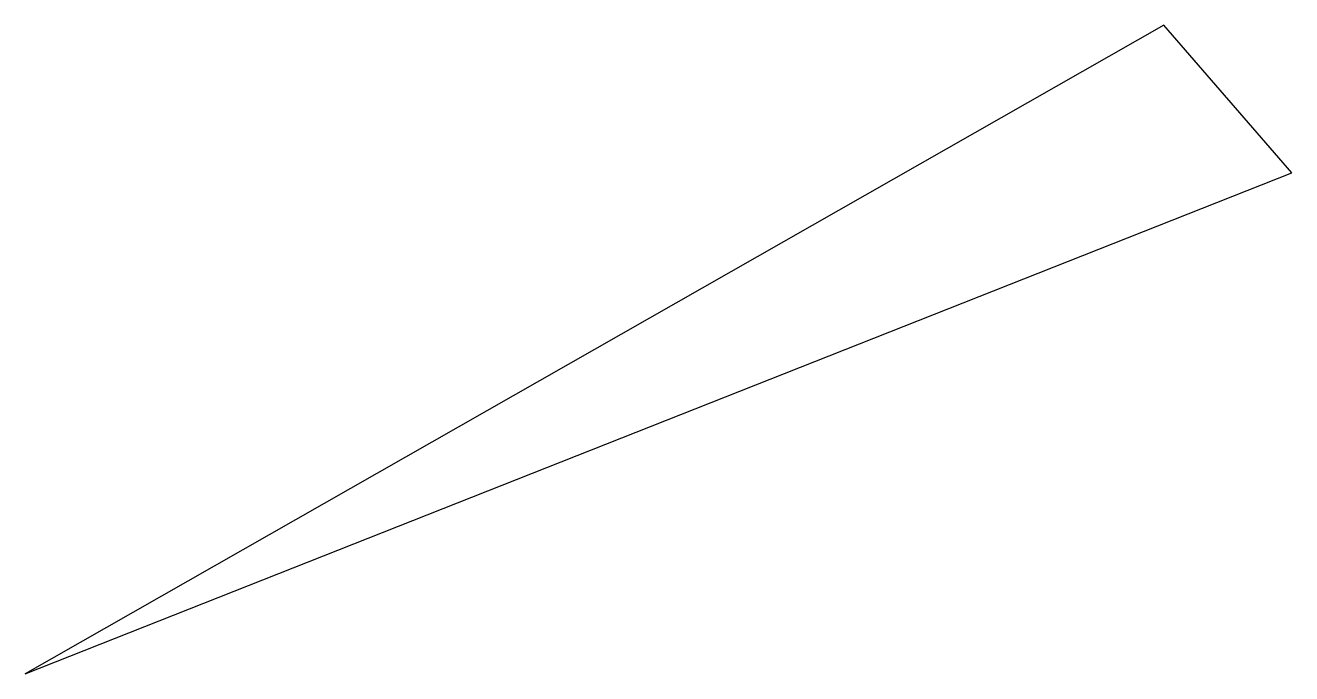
# Model space of a CAD drawing. Header units: metres. Extents: x 96.1 to 104.13, y 73.1 to 77.22.
import ezdxf

# ---------------------------------------------------------------- set-up
doc = ezdxf.new("R2010")
doc.units = ezdxf.units.M

msp = doc.modelspace()

# ---------------------------------------------------------------- linework, layer by layer
for p, q in [((103.3225, 77.2162), (96.1044, 73.1021)), ((104.1334, 76.2802), (103.3225, 77.2162)), ((96.1044, 73.1021), (104.1334, 76.2802))]:
    msp.add_line(p, q)

doc.saveas('drawing.dxf')
